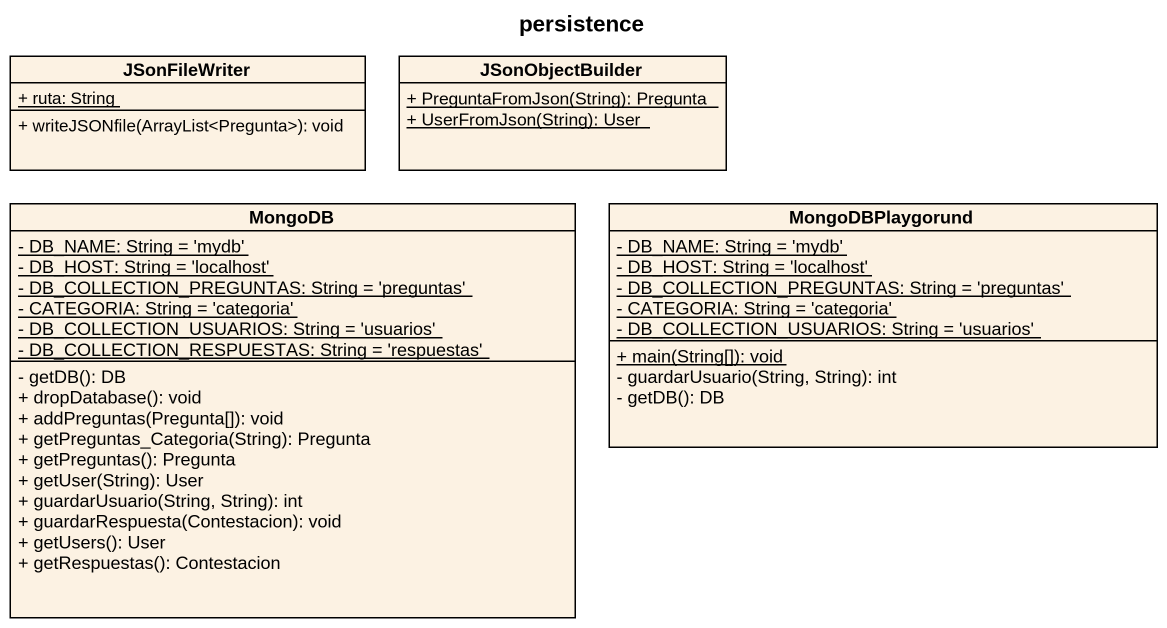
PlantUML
@startuml
title persistence
hide circle
hide empty members
skinparam classAttributeIconSize 0
class JSonFileWriter {
  {static} + ruta: String
  + writeJSONfile(ArrayList<Pregunta>): void
}
class JSonObjectBuilder {
  {static} + PreguntaFromJson(String): Pregunta
  {static} + UserFromJson(String): User
}
class MongoDB {
  {static} - DB_NAME: String = 'mydb'
  {static} - DB_HOST: String = 'localhost'
  {static} - DB_COLLECTION_PREGUNTAS: String = 'preguntas'
  {static} - CATEGORIA: String = 'categoria'
  {static} - DB_COLLECTION_USUARIOS: String = 'usuarios'
  {static} - DB_COLLECTION_RESPUESTAS: String = 'respuestas'
  - getDB(): DB
  + dropDatabase(): void
  + addPreguntas(Pregunta[]): void
  + getPreguntas_Categoria(String): Pregunta
  + getPreguntas(): Pregunta
  + getUser(String): User
  + guardarUsuario(String, String): int
  + guardarRespuesta(Contestacion): void
  + getUsers(): User
  + getRespuestas(): Contestacion
}
class MongoDBPlaygorund {
  {static} - DB_NAME: String = 'mydb'
  {static} - DB_HOST: String = 'localhost'
  {static} - DB_COLLECTION_PREGUNTAS: String = 'preguntas'
  {static} - CATEGORIA: String = 'categoria'
  {static} - DB_COLLECTION_USUARIOS: String = 'usuarios'
  {static} + main(String[]): void
  - guardarUsuario(String, String): int
  - getDB(): DB
}
@enduml
